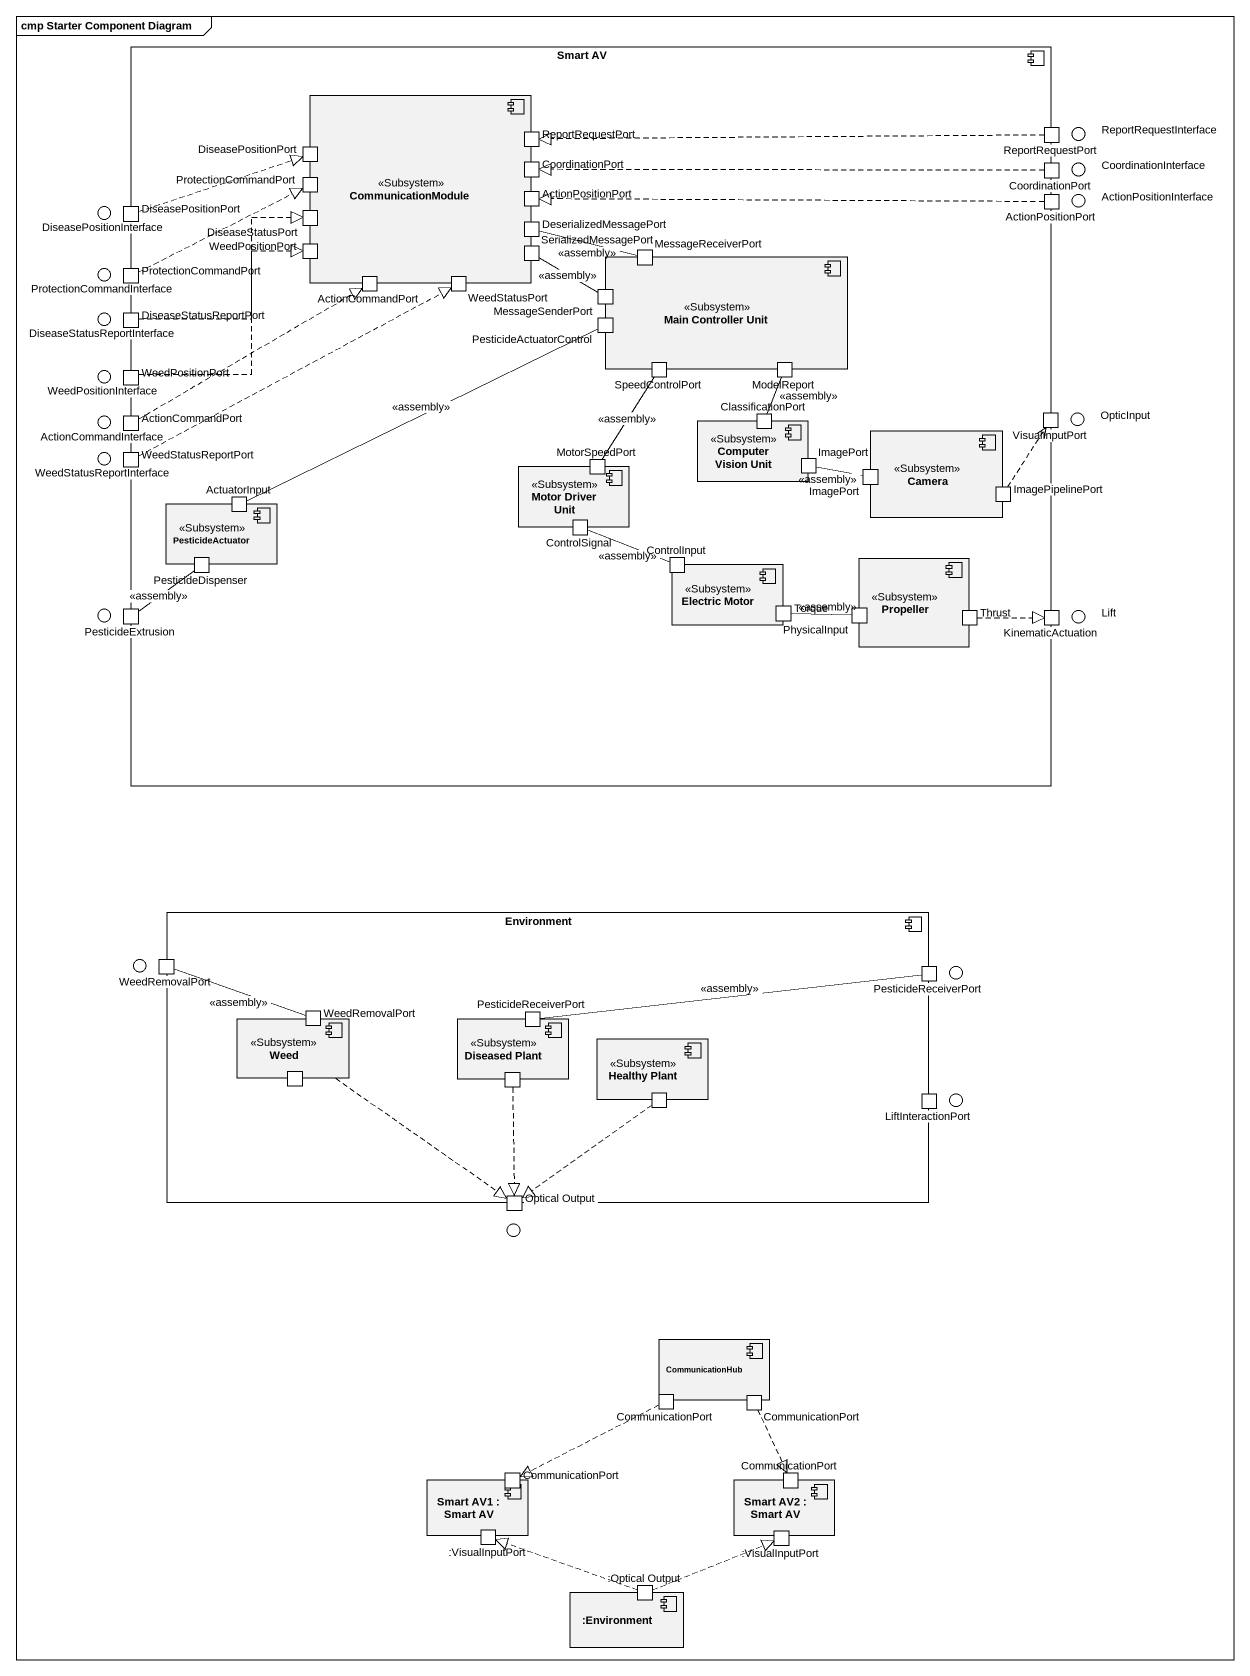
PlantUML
@startuml
mainframe cmp Starter Component Diagram
component "Smart AV" as Smart_AV {
  component CommunicationModule <<Subsystem>> {
    port ReportRequestPort
    port DiseasePositionPort
    port ProtectionCommandPort
    port CoordinationPort
    port DiseaseStatusPort
    port ActionPositionPort
    port DeserializedMessagePort
    port WeedPositionPort
    port SerializedMessagePort
    port ActionCommandPort
    port WeedStatusPort
  }
  port "ReportRequestPort" as ReportRequestPort_2
  port "CoordinationPort" as CoordinationPort_2
  port "DiseasePositionPort" as DiseasePositionPort_2
  port "ActionPositionPort" as ActionPositionPort_2
  port "ProtectionCommandPort" as ProtectionCommandPort_2
  component "Main Controller Unit" as Main_Controller_Unit <<Subsystem>> {
    port MessageReceiverPort
    port MessageSenderPort
    port PesticideActuatorControl
    port SpeedControlPort
    port ModelReport
  }
  port DiseaseStatusReportPort
  port "WeedPositionPort" as WeedPositionPort_2
  port "ActionCommandPort" as ActionCommandPort_2
  component "Computer Vision Unit" as Computer_Vision_Unit <<Subsystem>> {
    port ClassificationPort
    port ImagePort
  }
  component Camera <<Subsystem>> {
    port "ImagePort" as ImagePort_2
    port ImagePipelinePort
  }
  port VisualInputPort
  port WeedStatusReportPort
  component "Motor Driver Unit" as Motor_Driver_Unit <<Subsystem>> {
    port MotorSpeedPort
    port ControlSignal
  }
  component PesticideActuator <<Subsystem>> {
    port ActuatorInput
    port PesticideDispenser
  }
  component "Electric Motor" as Electric_Motor <<Subsystem>> {
    port ControlInput
    port Torque
  }
  component Propeller <<Subsystem>> {
    port PhysicalInput
    port Thrust
  }
  port PesticideExtrusion
  port KinematicActuation
}
() ReportRequestInterface
() CoordinationInterface
() DiseasePositionInterface
() ActionPositionInterface
() ProtectionCommandInterface
() DiseaseStatusReportInterface
() WeedPositionInterface
() ActionCommandInterface
() OpticInput
() WeedStatusReportInterface
() " " as lollipop1
() Lift
component Environment {
  port WeedRemovalPort
  port PesticideReceiverPort
  component Weed <<Subsystem>> {
    port "WeedRemovalPort" as WeedRemovalPort_2
    port " " as port1
  }
  component "Diseased Plant" as Diseased_Plant <<Subsystem>> {
    port "PesticideReceiverPort" as PesticideReceiverPort_2
    port " " as port2
  }
  component "Healthy Plant" as Healthy_Plant <<Subsystem>> {
    port " " as port3
  }
  port LiftInteractionPort
  port "Optical Output" as Optical_Output
}
() " " as lollipop2
() " " as lollipop3
() " " as lollipop4
() " " as lollipop5
component CommunicationHub {
  port CommunicationPort
  port "CommunicationPort" as CommunicationPort_2
}
component "Smart AV1 : Smart AV" as Smart_AV1 {
  port "CommunicationPort" as CommunicationPort_3
  port ":VisualInputPort" as VisualInputPort_2
}
component "Smart AV2 : Smart AV" as Smart_AV2 {
  port "CommunicationPort" as CommunicationPort_4
  port ":VisualInputPort" as VisualInputPort_3
}
component ":Environment" as Environment_2 {
  port ":Optical Output" as Optical_Output_2
}
ReportRequestPort_2 .left.|> ReportRequestPort
CoordinationPort_2 .left.|> CoordinationPort
DiseasePositionPort_2 .right.|> DiseasePositionPort
ActionPositionPort_2 .left.|> ActionPositionPort
ProtectionCommandPort_2 .right.|> ProtectionCommandPort
SerializedMessagePort -right- MessageSenderPort : <<assembly>>
MessageReceiverPort -left- DeserializedMessagePort : <<assembly>>
DiseaseStatusReportPort .right.|> DiseaseStatusPort
WeedPositionPort_2 .up.|> WeedPositionPort
ActionCommandPort_2 .right.|> ActionCommandPort
ClassificationPort -up- ModelReport : <<assembly>>
WeedStatusReportPort .right.|> WeedStatusPort
MotorSpeedPort -up- SpeedControlPort : <<assembly>>
ImagePort_2 -left- ImagePort : <<assembly>>
ImagePipelinePort .up.> VisualInputPort
ActuatorInput -right- PesticideActuatorControl : <<assembly>>
ControlInput -left- ControlSignal : <<assembly>>
PesticideExtrusion -up- PesticideDispenser : <<assembly>>
PhysicalInput -left- Torque : <<assembly>>
Thrust .right.|> KinematicActuation
Weed ..|> Optical_Output
WeedRemovalPort_2 -left- WeedRemovalPort : <<assembly>>
PesticideReceiverPort_2 -right- PesticideReceiverPort : <<assembly>>
port2 ..|> Optical_Output
port3 ..|> Optical_Output
CommunicationPort .left.|> CommunicationPort_3
CommunicationPort_2 ..|> CommunicationPort_4
Optical_Output_2 .left.|> VisualInputPort_2
Optical_Output_2 .right.|> VisualInputPort_3
@enduml
